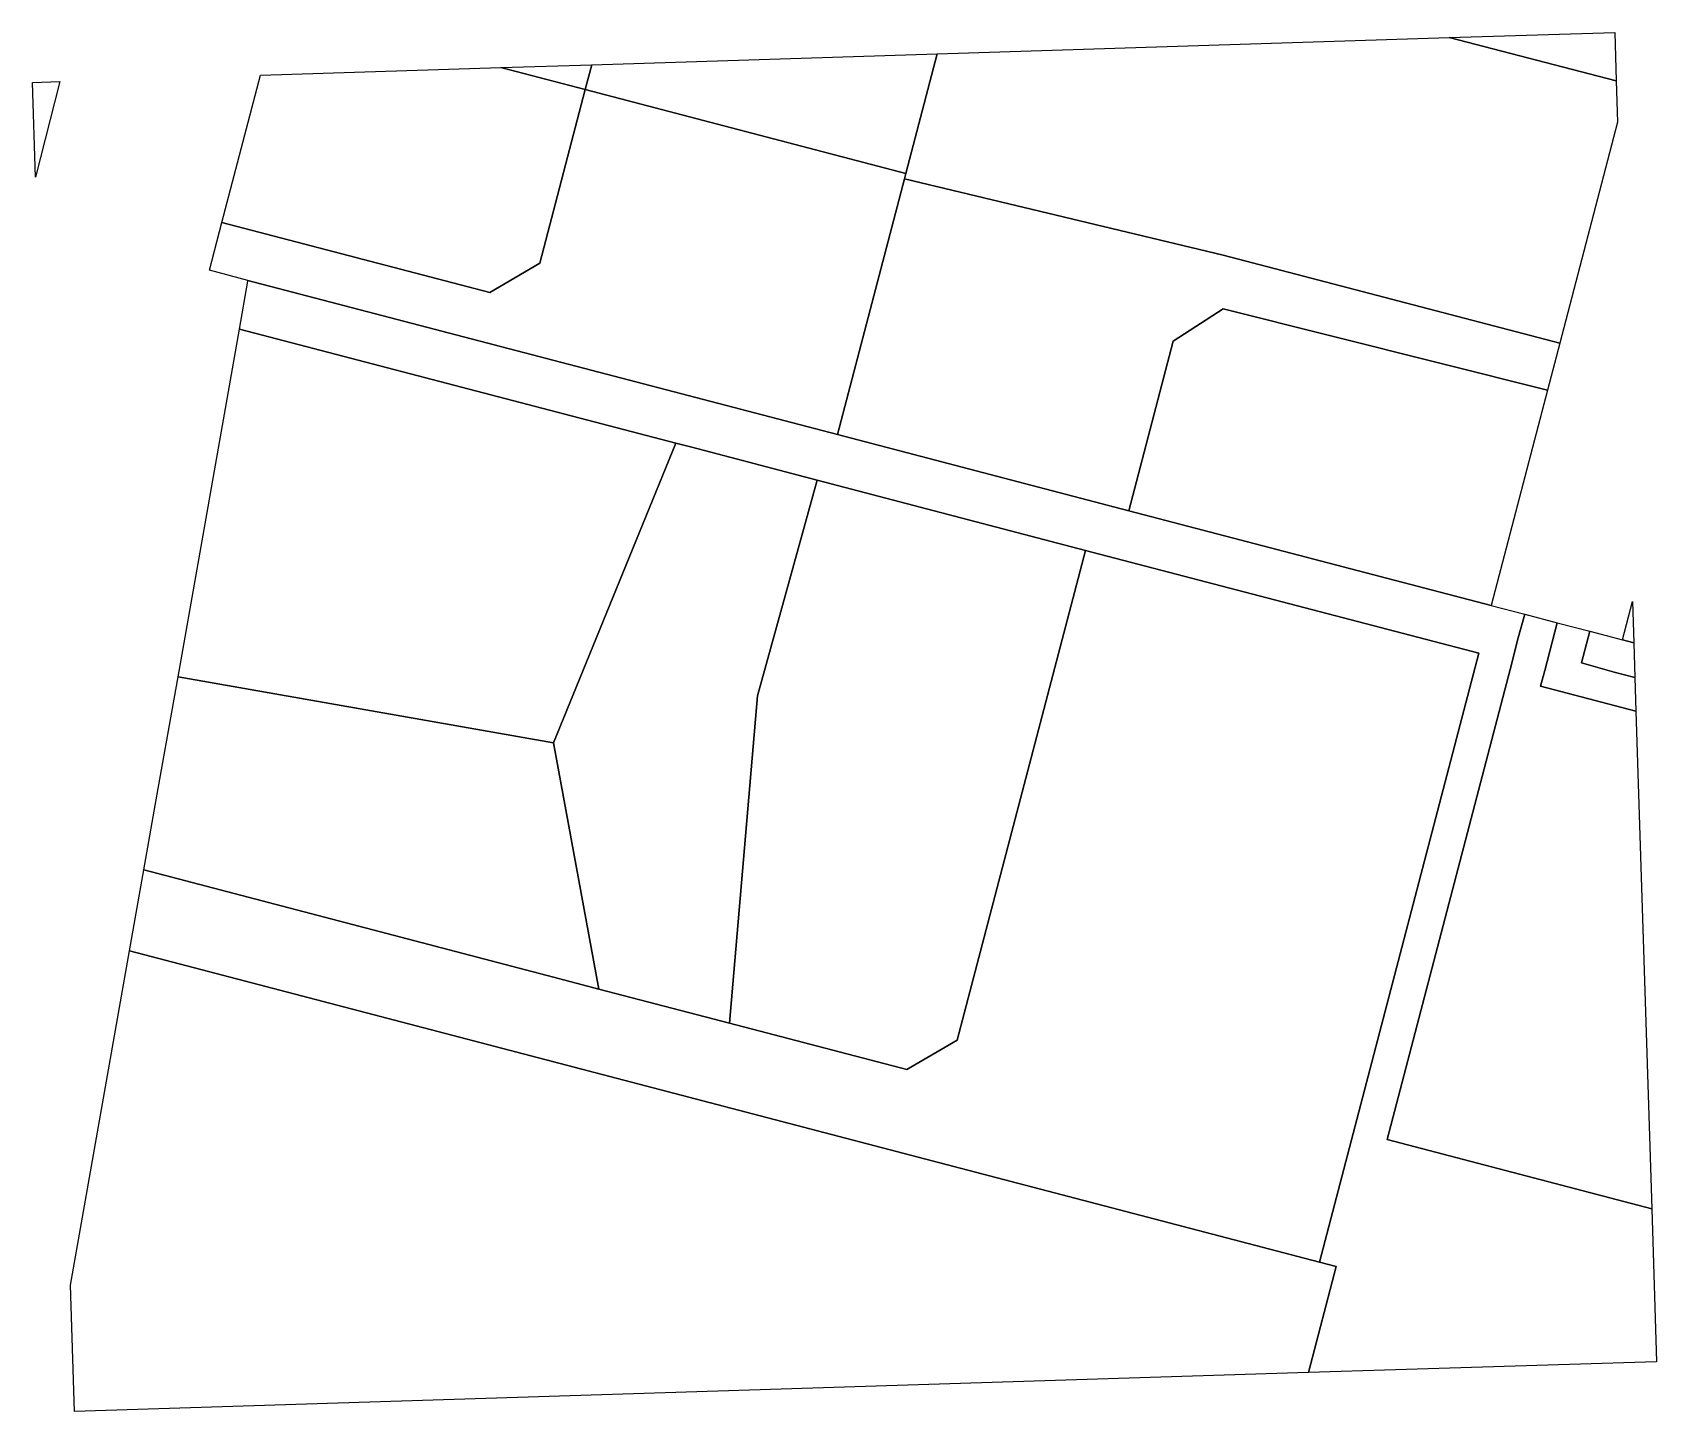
# Model space of a CAD drawing. Header units: metres. Extents: x 1404710 to 1404830, y 4916919 to 4917022.
import ezdxf

# ---------------------------------------------------------------- set-up
doc = ezdxf.new("R2010")
doc.units = ezdxf.units.M
doc.header["$MEASUREMENT"] = 0
doc.layers.add('nz_property_titles', color=7, linetype='Continuous', true_color=0x003399)

msp = doc.modelspace()

# ---------------------------------------------------------------- linework, layer by layer
at = {"layer": 'nz_property_titles'}
for points in [[(1404827.43, 4917018.2), (1404827.53, 4917015.13), (1404823.26, 4916998.74), (1404798.29, 4917005.28), (1404774.65, 4917010.93), (1404774.75, 4917011.33), (1404777.07, 4917020.21), (1404815.05, 4917021.41), (1404827.43, 4917018.2)], [(1404815.05, 4917021.41), (1404827.32, 4917021.79), (1404827.43, 4917018.2), (1404815.05, 4917021.41)], [(1404774.75, 4917011.33), (1404750.97, 4917017.55), (1404751.45, 4917019.4), (1404777.07, 4917020.21), (1404774.75, 4917011.33)], [(1404724.01, 4917007.69), (1404726.87, 4917018.63), (1404744.71, 4917019.19), (1404750.97, 4917017.55), (1404747.6, 4917004.67), (1404743.88, 4917002.5), (1404724.01, 4917007.69)], [(1404744.71, 4917019.19), (1404751.45, 4917019.4), (1404750.97, 4917017.55), (1404744.71, 4917019.19)], [(1404710.19, 4917011.05), (1404709.97, 4917018.09), (1404712, 4917018.16), (1404710.19, 4917011.05)], [(1404750.97, 4917017.55), (1404774.75, 4917011.33), (1404774.65, 4917010.93), (1404769.68, 4916991.96), (1404725.94, 4917003.4), (1404723.09, 4917004.15), (1404724.01, 4917007.69), (1404743.88, 4917002.5), (1404747.6, 4917004.67), (1404750.97, 4917017.55)], [(1404798.29, 4917001.29), (1404794.57, 4916998.9), (1404791.28, 4916986.31), (1404769.68, 4916991.96), (1404774.65, 4917010.93), (1404798.29, 4917005.28), (1404823.26, 4916998.74), (1404822.35, 4916995.26), (1404798.29, 4917001.29)], [(1404769.68, 4916991.96), (1404791.28, 4916986.31), (1404818.17, 4916979.28), (1404820.65, 4916978.63), (1404820.12, 4916976.7), (1404819.72, 4916975.09), (1404810.45, 4916939.66), (1404830.07, 4916934.53), (1404830.42, 4916923.18), (1404804.61, 4916922.37), (1404806.67, 4916930.24), (1404805.43, 4916930.56), (1404817.25, 4916975.74), (1404788.06, 4916983.37), (1404768.16, 4916988.58), (1404758.86, 4916991.02), (1404757.69, 4916991.32), (1404725.31, 4916999.79), (1404725.93, 4917003.34), (1404725.94, 4917003.4), (1404769.68, 4916991.96)], [(1404818.17, 4916979.28), (1404791.28, 4916986.31), (1404794.57, 4916998.9), (1404798.29, 4917001.29), (1404822.35, 4916995.26), (1404818.17, 4916979.28)], [(1404748.61, 4916969.09), (1404720.76, 4916974), (1404725.31, 4916999.79), (1404757.69, 4916991.32), (1404748.61, 4916969.09)], [(1404758.86, 4916991.02), (1404768.16, 4916988.58), (1404763.74, 4916972.58), (1404761.67, 4916948.3), (1404751.98, 4916950.83), (1404748.61, 4916969.09), (1404757.69, 4916991.32), (1404758.86, 4916991.02)], [(1404788.06, 4916983.37), (1404778.55, 4916947.03), (1404774.83, 4916944.85), (1404761.67, 4916948.3), (1404763.74, 4916972.58), (1404768.16, 4916988.58), (1404788.06, 4916983.37)], [(1404805.43, 4916930.56), (1404717.15, 4916953.65), (1404718.23, 4916959.67), (1404748.6, 4916951.72), (1404751.98, 4916950.83), (1404761.67, 4916948.3), (1404774.83, 4916944.85), (1404778.55, 4916947.03), (1404788.06, 4916983.37), (1404817.25, 4916975.74), (1404805.43, 4916930.56)], [(1404827.9, 4916976.74), (1404828.65, 4916979.59), (1404828.74, 4916976.52), (1404827.9, 4916976.74)], [(1404822.13, 4916974.47), (1404821.82, 4916973.3), (1404828.9, 4916971.45), (1404830.07, 4916934.53), (1404810.45, 4916939.66), (1404819.72, 4916975.09), (1404820.12, 4916976.7), (1404820.65, 4916978.63), (1404823.06, 4916978), (1404822.13, 4916974.47)], [(1404821.82, 4916973.3), (1404822.13, 4916974.47), (1404823.06, 4916978), (1404825.49, 4916977.37), (1404824.87, 4916975.02), (1404827.29, 4916974.34), (1404828.82, 4916973.94), (1404828.9, 4916971.45), (1404821.82, 4916973.3)], [(1404827.29, 4916974.34), (1404824.87, 4916975.02), (1404825.49, 4916977.37), (1404827.9, 4916976.74), (1404828.74, 4916976.52), (1404828.82, 4916973.94), (1404827.29, 4916974.34)], [(1404751.98, 4916950.83), (1404748.6, 4916951.72), (1404718.23, 4916959.67), (1404719.28, 4916965.7), (1404720.76, 4916974), (1404748.61, 4916969.09), (1404751.98, 4916950.83)], [(1404806.67, 4916930.24), (1404804.61, 4916922.37), (1404713.08, 4916919.48), (1404712.78, 4916928.85), (1404717.15, 4916953.65), (1404805.43, 4916930.56), (1404806.67, 4916930.24)]]:
    msp.add_lwpolyline(points, close=True, dxfattribs=at)

doc.saveas('drawing.dxf')
